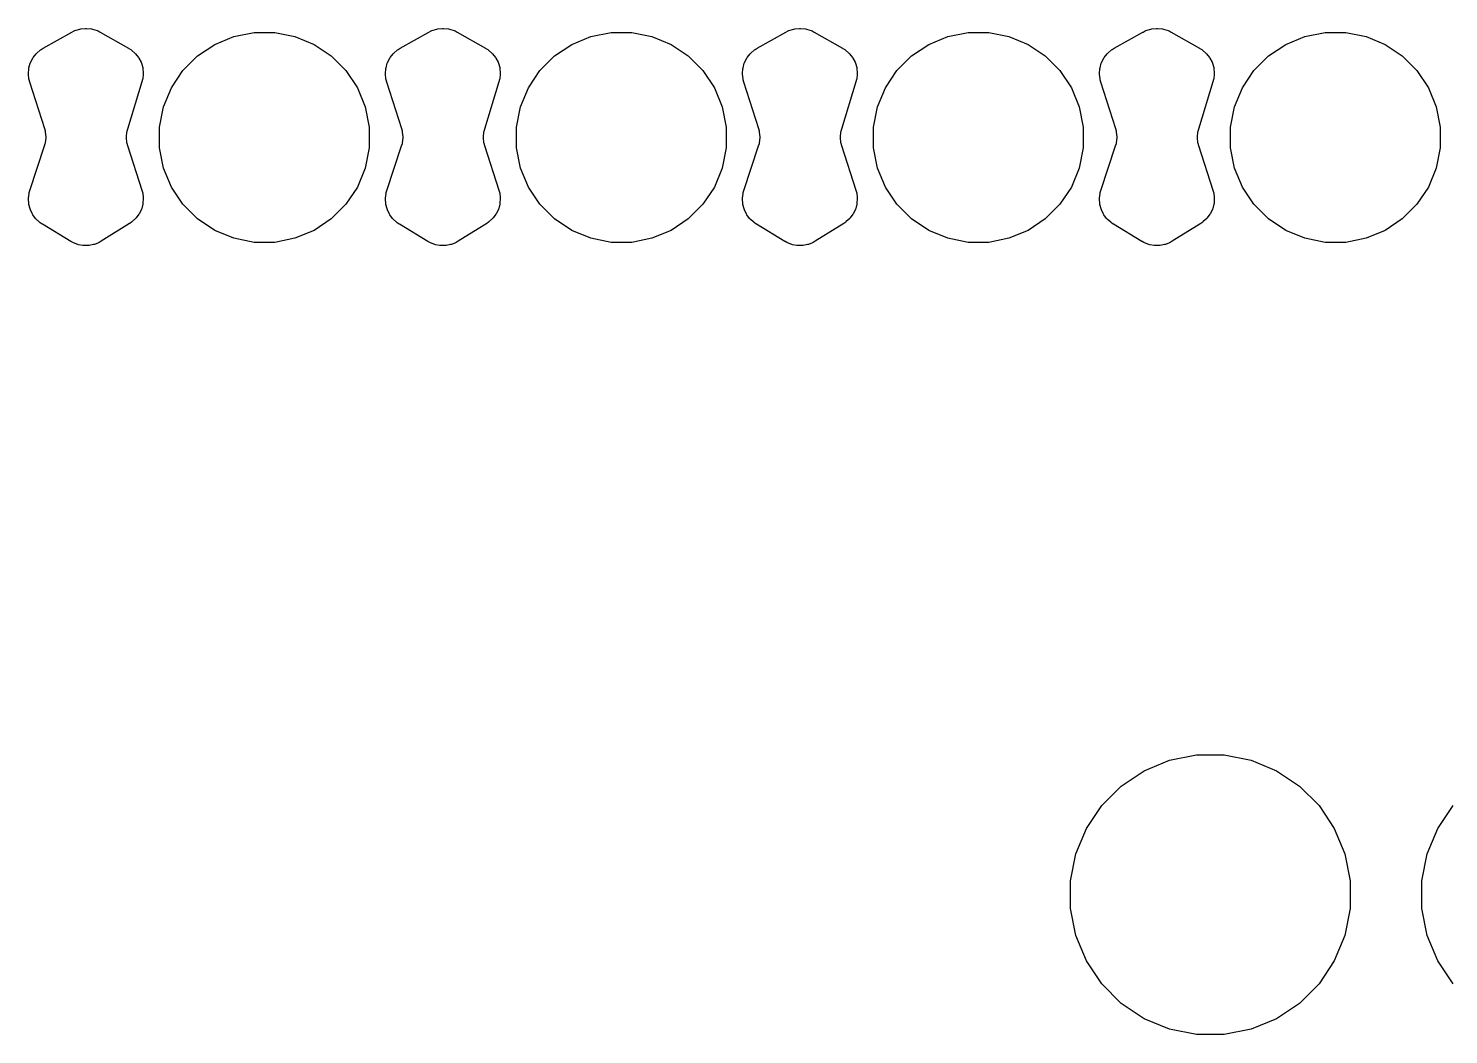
# Model space of a CAD drawing. Header units: millimetres. Extents: x 73.6 to 173.5, y -158 to -94.8.
# Drawn here: x 125.9 to 136.01, y -124.86 to -117.7 of the extents above; entities that cross this region are included whole.
import ezdxf

# ---------------------------------------------------------------- set-up
doc = ezdxf.new("R2010")
doc.units = ezdxf.units.MM
doc.layers.add('F.Mask', color=201, linetype='CONTINUOUS', true_color=0xd864ff)

msp = doc.modelspace()

# ---------------------------------------------------------------- linework, layer by layer
at = {"layer": 'F.Mask', "linetype": 'CONTINUOUS'}
for p, q in [((126.234401, -117.715494), (126.268134, -117.70483)), ((126.268134, -117.70483), (126.275159, -117.70338)), ((126.275159, -117.70338), (126.309987, -117.699867)), ((126.309987, -117.699867), (126.317156, -117.699883)), ((126.317156, -117.699883), (126.351977, -117.703559)), ((126.351977, -117.703559), (126.358987, -117.705038)), ((126.358987, -117.705038), (126.39266, -117.715856)), ((128.774401, -117.715494), (128.808134, -117.70483)), ((128.808134, -117.70483), (128.815159, -117.70338)), ((128.815159, -117.70338), (128.849987, -117.699867)), ((128.849987, -117.699867), (128.857156, -117.699883)), ((128.857156, -117.699883), (128.891977, -117.703559)), ((128.891977, -117.703559), (128.898987, -117.705038)), ((128.898987, -117.705038), (128.93266, -117.715856)), ((131.314401, -117.715494), (131.348134, -117.70483)), ((131.348134, -117.70483), (131.355159, -117.70338)), ((131.355159, -117.70338), (131.389987, -117.699867)), ((131.389987, -117.699867), (131.397156, -117.699883)), ((131.397156, -117.699883), (131.431977, -117.703559)), ((131.431977, -117.703559), (131.438987, -117.705038)), ((131.438987, -117.705038), (131.47266, -117.715856)), ((133.854401, -117.715494), (133.888134, -117.70483)), ((133.888134, -117.70483), (133.895159, -117.70338)), ((133.895159, -117.70338), (133.929987, -117.699867)), ((133.929987, -117.699867), (133.937156, -117.699883)), ((133.937156, -117.699883), (133.971977, -117.703559)), ((133.971977, -117.703559), (133.978987, -117.705038)), ((133.978987, -117.705038), (134.01266, -117.715856)), ((126.008544, -117.84104), (126.212284, -117.72658)), ((126.212284, -117.72658), (126.213131, -117.726118)), ((126.213131, -117.726118), (126.228575, -117.717935)), ((126.228575, -117.717935), (126.234401, -117.715494)), ((126.39266, -117.715856), (126.398515, -117.718345)), ((126.398515, -117.718345), (126.413912, -117.726617)), ((126.413912, -117.726617), (126.41461, -117.727003)), ((126.41461, -117.727003), (126.616067, -117.841467)), ((127.228452, -117.814468), (127.364286, -117.758204)), ((127.364286, -117.758204), (127.508487, -117.72952)), ((127.508487, -117.72952), (127.655513, -117.72952)), ((127.655513, -117.72952), (127.799714, -117.758204)), ((127.799714, -117.758204), (127.935548, -117.814468)), ((128.548544, -117.84104), (128.752284, -117.72658)), ((128.752284, -117.72658), (128.753131, -117.726118)), ((128.753131, -117.726118), (128.768575, -117.717935)), ((128.768575, -117.717935), (128.774401, -117.715494)), ((128.93266, -117.715856), (128.938515, -117.718345)), ((128.938515, -117.718345), (128.953912, -117.726617)), ((128.953912, -117.726617), (128.95461, -117.727003)), ((128.95461, -117.727003), (129.156067, -117.841467)), ((129.768452, -117.814468), (129.904286, -117.758204)), ((129.904286, -117.758204), (130.048487, -117.72952)), ((130.048487, -117.72952), (130.195513, -117.72952)), ((130.195513, -117.72952), (130.339714, -117.758204)), ((130.339714, -117.758204), (130.475548, -117.814468)), ((131.088544, -117.84104), (131.292284, -117.72658)), ((131.292284, -117.72658), (131.293131, -117.726118)), ((131.293131, -117.726118), (131.308575, -117.717935)), ((131.308575, -117.717935), (131.314401, -117.715494)), ((131.47266, -117.715856), (131.478515, -117.718345)), ((131.478515, -117.718345), (131.493912, -117.726617)), ((131.493912, -117.726617), (131.49461, -117.727003)), ((131.49461, -117.727003), (131.696067, -117.841467)), ((132.308452, -117.814468), (132.444286, -117.758204)), ((132.444286, -117.758204), (132.588487, -117.72952)), ((132.588487, -117.72952), (132.735513, -117.72952)), ((132.735513, -117.72952), (132.879714, -117.758204)), ((132.879714, -117.758204), (133.015548, -117.814468)), ((133.628544, -117.84104), (133.832284, -117.72658)), ((133.832284, -117.72658), (133.833131, -117.726118)), ((133.833131, -117.726118), (133.848575, -117.717935)), ((133.848575, -117.717935), (133.854401, -117.715494)), ((134.01266, -117.715856), (134.018515, -117.718345)), ((134.018515, -117.718345), (134.033912, -117.726617)), ((134.033912, -117.726617), (134.03461, -117.727003)), ((134.03461, -117.727003), (134.236067, -117.841467)), ((134.848452, -117.814468), (134.984286, -117.758204)), ((134.984286, -117.758204), (135.128487, -117.72952)), ((135.128487, -117.72952), (135.275513, -117.72952)), ((135.275513, -117.72952), (135.419714, -117.758204)), ((135.419714, -117.758204), (135.555548, -117.814468)), ((125.918979, -117.941565), (125.934118, -117.911986)), ((125.934118, -117.911986), (125.937794, -117.906261)), ((125.937794, -117.906261), (125.958385, -117.88018)), ((125.958385, -117.88018), (125.963104, -117.875273)), ((125.963104, -117.875273), (125.988639, -117.853447)), ((125.988639, -117.853447), (125.9935, -117.849965)), ((125.9935, -117.849965), (126.007787, -117.841478)), ((126.007787, -117.841478), (126.008544, -117.84104)), ((126.616067, -117.841467), (126.616775, -117.841881)), ((126.616775, -117.841881), (126.630879, -117.850331)), ((126.630879, -117.850331), (126.635694, -117.853804)), ((126.635694, -117.853804), (126.660921, -117.875483)), ((126.660921, -117.875483), (126.665588, -117.880352)), ((126.665588, -117.880352), (126.685955, -117.906199)), ((126.685955, -117.906199), (126.689603, -117.911883)), ((126.689603, -117.911883), (126.704619, -117.941161)), ((127.002242, -118.000114), (127.106205, -117.896151)), ((127.106205, -117.896151), (127.228452, -117.814468)), ((127.935548, -117.814468), (128.057795, -117.896151)), ((128.057795, -117.896151), (128.161758, -118.000114)), ((128.458979, -117.941565), (128.474118, -117.911986)), ((128.474118, -117.911986), (128.477794, -117.906261)), ((128.477794, -117.906261), (128.498385, -117.88018)), ((128.498385, -117.88018), (128.503104, -117.875273)), ((128.503104, -117.875273), (128.528639, -117.853447)), ((128.528639, -117.853447), (128.5335, -117.849965)), ((128.5335, -117.849965), (128.547787, -117.841478)), ((128.547787, -117.841478), (128.548544, -117.84104)), ((129.156067, -117.841467), (129.156775, -117.841881)), ((129.156775, -117.841881), (129.170879, -117.850331)), ((129.170879, -117.850331), (129.175694, -117.853804)), ((129.175694, -117.853804), (129.200921, -117.875483)), ((129.200921, -117.875483), (129.205588, -117.880352)), ((129.205588, -117.880352), (129.225955, -117.906199)), ((129.225955, -117.906199), (129.229603, -117.911883)), ((129.229603, -117.911883), (129.244619, -117.941161)), ((129.542242, -118.000114), (129.646205, -117.896151)), ((129.646205, -117.896151), (129.768452, -117.814468)), ((130.475548, -117.814468), (130.597795, -117.896151)), ((130.597795, -117.896151), (130.701758, -118.000114)), ((130.998979, -117.941565), (131.014118, -117.911986)), ((131.014118, -117.911986), (131.017794, -117.906261)), ((131.017794, -117.906261), (131.038385, -117.88018)), ((131.038385, -117.88018), (131.043104, -117.875273)), ((131.043104, -117.875273), (131.068639, -117.853447)), ((131.068639, -117.853447), (131.0735, -117.849965)), ((131.0735, -117.849965), (131.087787, -117.841478)), ((131.087787, -117.841478), (131.088544, -117.84104)), ((131.696067, -117.841467), (131.696775, -117.841881)), ((131.696775, -117.841881), (131.710879, -117.850331)), ((131.710879, -117.850331), (131.715694, -117.853804)), ((131.715694, -117.853804), (131.740921, -117.875483)), ((131.740921, -117.875483), (131.745588, -117.880352)), ((131.745588, -117.880352), (131.765955, -117.906199)), ((131.765955, -117.906199), (131.769603, -117.911883)), ((131.769603, -117.911883), (131.784619, -117.941161)), ((132.082242, -118.000114), (132.186205, -117.896151)), ((132.186205, -117.896151), (132.308452, -117.814468)), ((133.015548, -117.814468), (133.137795, -117.896151)), ((133.137795, -117.896151), (133.241758, -118.000114)), ((133.538979, -117.941565), (133.554118, -117.911986)), ((133.554118, -117.911986), (133.557794, -117.906261)), ((133.557794, -117.906261), (133.578385, -117.88018)), ((133.578385, -117.88018), (133.583104, -117.875273)), ((133.583104, -117.875273), (133.608639, -117.853447)), ((133.608639, -117.853447), (133.6135, -117.849965)), ((133.6135, -117.849965), (133.627787, -117.841478)), ((133.627787, -117.841478), (133.628544, -117.84104)), ((134.236067, -117.841467), (134.236775, -117.841881)), ((134.236775, -117.841881), (134.250879, -117.850331)), ((134.250879, -117.850331), (134.255694, -117.853804)), ((134.255694, -117.853804), (134.280921, -117.875483)), ((134.280921, -117.875483), (134.285588, -117.880352)), ((134.285588, -117.880352), (134.305955, -117.906199)), ((134.305955, -117.906199), (134.309603, -117.911883)), ((134.309603, -117.911883), (134.324619, -117.941161)), ((134.622242, -118.000114), (134.726205, -117.896151)), ((134.726205, -117.896151), (134.848452, -117.814468)), ((135.555548, -117.814468), (135.677795, -117.896151)), ((135.677795, -117.896151), (135.781758, -118.000114)), ((125.90341, -118.019668), (125.906151, -117.986541)), ((125.906151, -117.986541), (125.90737, -117.979851)), ((125.90737, -117.979851), (125.916482, -117.947903)), ((125.916482, -117.947903), (125.918979, -117.941565)), ((126.704619, -117.941161), (126.707102, -117.947431)), ((126.707102, -117.947431), (126.716206, -117.979052)), ((126.716206, -117.979052), (126.71744, -117.985699)), ((126.71744, -117.985699), (126.720292, -118.018474)), ((126.920559, -118.122361), (127.002242, -118.000114)), ((128.161758, -118.000114), (128.243441, -118.122361)), ((128.44341, -118.019668), (128.446151, -117.986541)), ((128.446151, -117.986541), (128.44737, -117.979851)), ((128.44737, -117.979851), (128.456482, -117.947903)), ((128.456482, -117.947903), (128.458979, -117.941565)), ((129.244619, -117.941161), (129.247102, -117.947431)), ((129.247102, -117.947431), (129.256206, -117.979052)), ((129.256206, -117.979052), (129.25744, -117.985699)), ((129.25744, -117.985699), (129.260292, -118.018474)), ((129.460559, -118.122361), (129.542242, -118.000114)), ((130.701758, -118.000114), (130.783441, -118.122361)), ((130.98341, -118.019668), (130.986151, -117.986541)), ((130.986151, -117.986541), (130.98737, -117.979851)), ((130.98737, -117.979851), (130.996482, -117.947903)), ((130.996482, -117.947903), (130.998979, -117.941565)), ((131.784619, -117.941161), (131.787102, -117.947431)), ((131.787102, -117.947431), (131.796206, -117.979052)), ((131.796206, -117.979052), (131.79744, -117.985699)), ((131.79744, -117.985699), (131.800292, -118.018474)), ((132.000559, -118.122361), (132.082242, -118.000114)), ((133.241758, -118.000114), (133.323441, -118.122361)), ((133.52341, -118.019668), (133.526151, -117.986541)), ((133.526151, -117.986541), (133.52737, -117.979851)), ((133.52737, -117.979851), (133.536482, -117.947903)), ((133.536482, -117.947903), (133.538979, -117.941565)), ((134.324619, -117.941161), (134.327102, -117.947431)), ((134.327102, -117.947431), (134.336206, -117.979052)), ((134.336206, -117.979052), (134.33744, -117.985699)), ((134.33744, -117.985699), (134.340292, -118.018474)), ((134.540559, -118.122361), (134.622242, -118.000114)), ((135.781758, -118.000114), (135.863441, -118.122361)), ((125.903512, -118.026464), (125.90341, -118.019668)), ((125.907289, -118.059843), (125.903512, -118.026464)), ((125.908467, -118.065708), (125.907289, -118.059843)), ((125.913122, -118.081665), (125.908467, -118.065708)), ((125.91335, -118.082412), (125.913122, -118.081665)), ((126.019185, -118.415039), (125.91335, -118.082412)), ((126.710825, -118.080801), (126.607111, -118.416341)), ((126.711088, -118.079908), (126.710825, -118.080801)), ((126.715558, -118.064104), (126.711088, -118.079908)), ((126.716679, -118.058313), (126.715558, -118.064104)), ((126.720224, -118.025219), (126.716679, -118.058313)), ((126.720292, -118.018474), (126.720224, -118.025219)), ((128.443512, -118.026464), (128.44341, -118.019668)), ((128.447289, -118.059843), (128.443512, -118.026464)), ((128.448467, -118.065708), (128.447289, -118.059843)), ((128.453122, -118.081665), (128.448467, -118.065708)), ((128.45335, -118.082412), (128.453122, -118.081665)), ((128.559185, -118.415039), (128.45335, -118.082412)), ((129.250825, -118.080801), (129.147111, -118.416341)), ((129.251088, -118.079908), (129.250825, -118.080801)), ((129.255558, -118.064104), (129.251088, -118.079908)), ((129.256679, -118.058313), (129.255558, -118.064104)), ((129.260224, -118.025219), (129.256679, -118.058313)), ((129.260292, -118.018474), (129.260224, -118.025219)), ((130.983512, -118.026464), (130.98341, -118.019668)), ((130.987289, -118.059843), (130.983512, -118.026464)), ((130.988467, -118.065708), (130.987289, -118.059843)), ((130.993122, -118.081665), (130.988467, -118.065708)), ((130.99335, -118.082412), (130.993122, -118.081665)), ((131.099185, -118.415039), (130.99335, -118.082412)), ((131.790825, -118.080801), (131.687111, -118.416341)), ((131.791088, -118.079908), (131.790825, -118.080801)), ((131.795558, -118.064104), (131.791088, -118.079908)), ((131.796679, -118.058313), (131.795558, -118.064104)), ((131.800224, -118.025219), (131.796679, -118.058313)), ((131.800292, -118.018474), (131.800224, -118.025219)), ((133.523512, -118.026464), (133.52341, -118.019668)), ((133.527289, -118.059843), (133.523512, -118.026464)), ((133.528467, -118.065708), (133.527289, -118.059843)), ((133.533122, -118.081665), (133.528467, -118.065708)), ((133.53335, -118.082412), (133.533122, -118.081665)), ((133.639185, -118.415039), (133.53335, -118.082412)), ((134.330825, -118.080801), (134.227111, -118.416341)), ((134.331088, -118.079908), (134.330825, -118.080801)), ((134.335558, -118.064104), (134.331088, -118.079908)), ((134.336679, -118.058313), (134.335558, -118.064104)), ((134.340224, -118.025219), (134.336679, -118.058313)), ((134.340292, -118.018474), (134.340224, -118.025219)), ((126.864295, -118.258195), (126.920559, -118.122361)), ((128.243441, -118.122361), (128.299705, -118.258195)), ((129.404295, -118.258195), (129.460559, -118.122361)), ((130.783441, -118.122361), (130.839705, -118.258195)), ((131.944295, -118.258195), (132.000559, -118.122361)), ((133.323441, -118.122361), (133.379705, -118.258195)), ((134.484295, -118.258195), (134.540559, -118.122361)), ((135.863441, -118.122361), (135.919705, -118.258195)), ((126.835611, -118.402396), (126.864295, -118.258195)), ((128.299705, -118.258195), (128.328389, -118.402396)), ((129.375611, -118.402396), (129.404295, -118.258195)), ((130.839705, -118.258195), (130.868389, -118.402396)), ((131.915611, -118.402396), (131.944295, -118.258195)), ((133.379705, -118.258195), (133.408389, -118.402396)), ((134.455611, -118.402396), (134.484295, -118.258195)), ((135.919705, -118.258195), (135.948389, -118.402396)), ((126.024099, -118.431995), (126.019185, -118.415039)), ((126.607111, -118.416341), (126.602425, -118.432913)), ((126.835611, -118.549422), (126.835611, -118.402396)), ((128.328389, -118.402396), (128.328389, -118.549422)), ((128.564099, -118.431995), (128.559185, -118.415039)), ((129.147111, -118.416341), (129.142425, -118.432913)), ((129.375611, -118.549422), (129.375611, -118.402396)), ((130.868389, -118.402396), (130.868389, -118.549422)), ((131.104099, -118.431995), (131.099185, -118.415039)), ((131.687111, -118.416341), (131.682425, -118.432913)), ((131.915611, -118.549422), (131.915611, -118.402396)), ((133.408389, -118.402396), (133.408389, -118.549422)), ((133.644099, -118.431995), (133.639185, -118.415039)), ((134.227111, -118.416341), (134.222425, -118.432913)), ((134.455611, -118.549422), (134.455611, -118.402396)), ((135.948389, -118.402396), (135.948389, -118.549422)), ((126.018526, -118.535465), (126.023629, -118.518547)), ((126.023629, -118.518547), (126.024728, -118.513164)), ((126.02514, -118.43739), (126.024099, -118.431995)), ((126.024728, -118.513164), (126.028562, -118.478434)), ((126.028596, -118.472158), (126.02514, -118.43739)), ((126.028562, -118.478434), (126.028596, -118.472158)), ((126.601428, -118.438227), (126.598173, -118.472217)), ((126.598173, -118.472217), (126.598214, -118.478351)), ((126.598214, -118.478351), (126.601921, -118.512281)), ((126.602425, -118.432913), (126.601428, -118.438227)), ((126.601921, -118.512281), (126.602989, -118.517583)), ((126.602989, -118.517583), (126.607903, -118.534108)), ((128.558526, -118.535465), (128.563629, -118.518547)), ((128.563629, -118.518547), (128.564728, -118.513164)), ((128.56514, -118.43739), (128.564099, -118.431995)), ((128.564728, -118.513164), (128.568562, -118.478434)), ((128.568596, -118.472158), (128.56514, -118.43739)), ((128.568562, -118.478434), (128.568596, -118.472158)), ((129.141428, -118.438227), (129.138173, -118.472217)), ((129.138173, -118.472217), (129.138214, -118.478351)), ((129.138214, -118.478351), (129.141921, -118.512281)), ((129.142425, -118.432913), (129.141428, -118.438227)), ((129.141921, -118.512281), (129.142989, -118.517583)), ((129.142989, -118.517583), (129.147903, -118.534108)), ((131.098526, -118.535465), (131.103629, -118.518547)), ((131.103629, -118.518547), (131.104728, -118.513164)), ((131.10514, -118.43739), (131.104099, -118.431995)), ((131.104728, -118.513164), (131.108562, -118.478434)), ((131.108596, -118.472158), (131.10514, -118.43739)), ((131.108562, -118.478434), (131.108596, -118.472158)), ((131.681428, -118.438227), (131.678173, -118.472217)), ((131.678173, -118.472217), (131.678214, -118.478351)), ((131.678214, -118.478351), (131.681921, -118.512281)), ((131.682425, -118.432913), (131.681428, -118.438227)), ((131.681921, -118.512281), (131.682989, -118.517583)), ((131.682989, -118.517583), (131.687903, -118.534108)), ((133.638526, -118.535465), (133.643629, -118.518547)), ((133.643629, -118.518547), (133.644728, -118.513164)), ((133.64514, -118.43739), (133.644099, -118.431995)), ((133.644728, -118.513164), (133.648562, -118.478434)), ((133.648596, -118.472158), (133.64514, -118.43739)), ((133.648562, -118.478434), (133.648596, -118.472158)), ((134.221428, -118.438227), (134.218173, -118.472217)), ((134.218173, -118.472217), (134.218214, -118.478351)), ((134.218214, -118.478351), (134.221921, -118.512281)), ((134.222425, -118.432913), (134.221428, -118.438227)), ((134.221921, -118.512281), (134.222989, -118.517583)), ((134.222989, -118.517583), (134.227903, -118.534108)), ((125.913875, -118.852407), (126.018526, -118.535465)), ((126.607903, -118.534108), (126.710205, -118.850039)), ((126.864295, -118.693623), (126.835611, -118.549422)), ((128.328389, -118.549422), (128.299705, -118.693623)), ((128.453875, -118.852407), (128.558526, -118.535465)), ((129.147903, -118.534108), (129.250205, -118.850039)), ((129.404295, -118.693623), (129.375611, -118.549422)), ((130.868389, -118.549422), (130.839705, -118.693623)), ((130.993875, -118.852407), (131.098526, -118.535465)), ((131.687903, -118.534108), (131.790205, -118.850039)), ((131.944295, -118.693623), (131.915611, -118.549422)), ((133.408389, -118.549422), (133.379705, -118.693623)), ((133.533875, -118.852407), (133.638526, -118.535465)), ((134.227903, -118.534108), (134.330205, -118.850039)), ((134.484295, -118.693623), (134.455611, -118.549422)), ((135.948389, -118.549422), (135.919705, -118.693623)), ((126.920559, -118.829457), (126.864295, -118.693623)), ((128.299705, -118.693623), (128.243441, -118.829457)), ((129.460559, -118.829457), (129.404295, -118.693623)), ((130.839705, -118.693623), (130.783441, -118.829457)), ((132.000559, -118.829457), (131.944295, -118.693623)), ((133.379705, -118.693623), (133.323441, -118.829457)), ((134.540559, -118.829457), (134.484295, -118.693623)), ((135.919705, -118.693623), (135.863441, -118.829457)), ((125.903198, -118.913963), (125.903403, -118.907265)), ((125.905334, -118.946585), (125.903198, -118.913963)), ((125.903403, -118.907265), (125.90757, -118.874559)), ((125.90757, -118.874559), (125.908846, -118.868664)), ((125.908846, -118.868664), (125.913663, -118.853069)), ((125.913663, -118.853069), (125.913875, -118.852407)), ((126.710205, -118.850039), (126.710446, -118.850813)), ((126.710446, -118.850813), (126.715044, -118.866228)), ((126.715044, -118.866228), (126.716237, -118.871911)), ((126.716237, -118.871911), (126.72026, -118.904222)), ((126.720452, -118.910824), (126.718345, -118.942962)), ((126.72026, -118.904222), (126.720452, -118.910824)), ((127.002242, -118.951704), (126.920559, -118.829457)), ((128.243441, -118.829457), (128.161758, -118.951704)), ((128.443198, -118.913963), (128.443403, -118.907265)), ((128.445334, -118.946585), (128.443198, -118.913963)), ((128.443403, -118.907265), (128.44757, -118.874559)), ((128.44757, -118.874559), (128.448846, -118.868664)), ((128.448846, -118.868664), (128.453663, -118.853069)), ((128.453663, -118.853069), (128.453875, -118.852407)), ((129.250205, -118.850039), (129.250446, -118.850813)), ((129.250446, -118.850813), (129.255044, -118.866228)), ((129.255044, -118.866228), (129.256237, -118.871911)), ((129.256237, -118.871911), (129.26026, -118.904222)), ((129.260452, -118.910824), (129.258345, -118.942962)), ((129.26026, -118.904222), (129.260452, -118.910824)), ((129.542242, -118.951704), (129.460559, -118.829457)), ((130.783441, -118.829457), (130.701758, -118.951704)), ((130.983198, -118.913963), (130.983403, -118.907265)), ((130.985334, -118.946585), (130.983198, -118.913963)), ((130.983403, -118.907265), (130.98757, -118.874559)), ((130.98757, -118.874559), (130.988846, -118.868664)), ((130.988846, -118.868664), (130.993663, -118.853069)), ((130.993663, -118.853069), (130.993875, -118.852407)), ((131.790205, -118.850039), (131.790446, -118.850813)), ((131.790446, -118.850813), (131.795044, -118.866228)), ((131.795044, -118.866228), (131.796237, -118.871911)), ((131.796237, -118.871911), (131.80026, -118.904222)), ((131.800452, -118.910824), (131.798345, -118.942962)), ((131.80026, -118.904222), (131.800452, -118.910824)), ((132.082242, -118.951704), (132.000559, -118.829457)), ((133.323441, -118.829457), (133.241758, -118.951704)), ((133.523198, -118.913963), (133.523403, -118.907265)), ((133.525334, -118.946585), (133.523198, -118.913963)), ((133.523403, -118.907265), (133.52757, -118.874559)), ((133.52757, -118.874559), (133.528846, -118.868664)), ((133.528846, -118.868664), (133.533663, -118.853069)), ((133.533663, -118.853069), (133.533875, -118.852407)), ((134.330205, -118.850039), (134.330446, -118.850813)), ((134.330446, -118.850813), (134.335044, -118.866228)), ((134.335044, -118.866228), (134.336237, -118.871911)), ((134.336237, -118.871911), (134.34026, -118.904222)), ((134.340452, -118.910824), (134.338345, -118.942962)), ((134.34026, -118.904222), (134.340452, -118.910824)), ((134.622242, -118.951704), (134.540559, -118.829457)), ((135.863441, -118.829457), (135.781758, -118.951704)), ((125.906408, -118.953185), (125.905334, -118.946585)), ((125.914733, -118.984806), (125.906408, -118.953185)), ((125.917049, -118.991083), (125.914733, -118.984806)), ((125.931251, -119.020519), (125.917049, -118.991083)), ((125.934727, -119.026245), (125.931251, -119.020519)), ((125.95429, -119.052433), (125.934727, -119.026245)), ((126.689672, -119.021624), (126.670603, -119.047582)), ((126.693068, -119.015944), (126.689672, -119.021624)), ((126.706906, -118.986868), (126.693068, -119.015944)), ((126.709171, -118.980655), (126.706906, -118.986868)), ((126.717291, -118.949486), (126.709171, -118.980655)), ((126.718345, -118.942962), (126.717291, -118.949486)), ((127.106205, -119.055667), (127.002242, -118.951704)), ((128.161758, -118.951704), (128.057795, -119.055667)), ((128.446408, -118.953185), (128.445334, -118.946585)), ((128.454733, -118.984806), (128.446408, -118.953185)), ((128.457049, -118.991083), (128.454733, -118.984806)), ((128.471251, -119.020519), (128.457049, -118.991083)), ((128.474727, -119.026245), (128.471251, -119.020519)), ((128.49429, -119.052433), (128.474727, -119.026245)), ((129.229672, -119.021624), (129.210603, -119.047582)), ((129.233068, -119.015944), (129.229672, -119.021624)), ((129.246906, -118.986868), (129.233068, -119.015944)), ((129.249171, -118.980655), (129.246906, -118.986868)), ((129.257291, -118.949486), (129.249171, -118.980655)), ((129.258345, -118.942962), (129.257291, -118.949486)), ((129.646205, -119.055667), (129.542242, -118.951704)), ((130.701758, -118.951704), (130.597795, -119.055667)), ((130.986408, -118.953185), (130.985334, -118.946585)), ((130.994733, -118.984806), (130.986408, -118.953185)), ((130.997049, -118.991083), (130.994733, -118.984806)), ((131.011251, -119.020519), (130.997049, -118.991083)), ((131.014727, -119.026245), (131.011251, -119.020519)), ((131.03429, -119.052433), (131.014727, -119.026245)), ((131.769672, -119.021624), (131.750603, -119.047582)), ((131.773068, -119.015944), (131.769672, -119.021624)), ((131.786906, -118.986868), (131.773068, -119.015944)), ((131.789171, -118.980655), (131.786906, -118.986868)), ((131.797291, -118.949486), (131.789171, -118.980655)), ((131.798345, -118.942962), (131.797291, -118.949486)), ((132.186205, -119.055667), (132.082242, -118.951704)), ((133.241758, -118.951704), (133.137795, -119.055667)), ((133.526408, -118.953185), (133.525334, -118.946585)), ((133.534733, -118.984806), (133.526408, -118.953185)), ((133.537049, -118.991083), (133.534733, -118.984806)), ((133.551251, -119.020519), (133.537049, -118.991083)), ((133.554727, -119.026245), (133.551251, -119.020519)), ((133.57429, -119.052433), (133.554727, -119.026245)), ((134.309672, -119.021624), (134.290603, -119.047582)), ((134.313068, -119.015944), (134.309672, -119.021624)), ((134.326906, -118.986868), (134.313068, -119.015944)), ((134.329171, -118.980655), (134.326906, -118.986868)), ((134.337291, -118.949486), (134.329171, -118.980655)), ((134.338345, -118.942962), (134.337291, -118.949486)), ((134.726205, -119.055667), (134.622242, -118.951704)), ((135.781758, -118.951704), (135.677795, -119.055667)), ((125.958798, -119.057393), (125.95429, -119.052433)), ((125.983244, -119.079585), (125.958798, -119.057393)), ((125.987947, -119.083179), (125.983244, -119.079585)), ((126.001779, -119.092004), (125.987947, -119.083179)), ((126.002334, -119.09235), (126.001779, -119.092004)), ((126.205477, -119.215605), (126.002334, -119.09235)), ((126.623619, -119.087533), (126.421019, -119.214158)), ((126.624333, -119.087075), (126.623619, -119.087533)), ((126.637777, -119.078229), (126.624333, -119.087075)), ((126.64233, -119.074659), (126.637777, -119.078229)), ((126.666215, -119.052503), (126.64233, -119.074659)), ((126.670603, -119.047582), (126.666215, -119.052503)), ((127.228452, -119.13735), (127.106205, -119.055667)), ((128.057795, -119.055667), (127.935548, -119.13735)), ((128.498798, -119.057393), (128.49429, -119.052433)), ((128.523244, -119.079585), (128.498798, -119.057393)), ((128.527947, -119.083179), (128.523244, -119.079585)), ((128.541779, -119.092004), (128.527947, -119.083179)), ((128.542334, -119.09235), (128.541779, -119.092004)), ((128.745477, -119.215605), (128.542334, -119.09235)), ((129.163619, -119.087533), (128.961019, -119.214158)), ((129.164333, -119.087075), (129.163619, -119.087533)), ((129.177777, -119.078229), (129.164333, -119.087075)), ((129.18233, -119.074659), (129.177777, -119.078229)), ((129.206215, -119.052503), (129.18233, -119.074659)), ((129.210603, -119.047582), (129.206215, -119.052503)), ((129.768452, -119.13735), (129.646205, -119.055667)), ((130.597795, -119.055667), (130.475548, -119.13735)), ((131.038798, -119.057393), (131.03429, -119.052433)), ((131.063244, -119.079585), (131.038798, -119.057393)), ((131.067947, -119.083179), (131.063244, -119.079585)), ((131.081779, -119.092004), (131.067947, -119.083179)), ((131.082334, -119.09235), (131.081779, -119.092004)), ((131.285477, -119.215605), (131.082334, -119.09235)), ((131.703619, -119.087533), (131.501019, -119.214158)), ((131.704333, -119.087075), (131.703619, -119.087533)), ((131.717777, -119.078229), (131.704333, -119.087075)), ((131.72233, -119.074659), (131.717777, -119.078229)), ((131.746215, -119.052503), (131.72233, -119.074659)), ((131.750603, -119.047582), (131.746215, -119.052503)), ((132.308452, -119.13735), (132.186205, -119.055667)), ((133.137795, -119.055667), (133.015548, -119.13735)), ((133.578798, -119.057393), (133.57429, -119.052433)), ((133.603244, -119.079585), (133.578798, -119.057393)), ((133.607947, -119.083179), (133.603244, -119.079585)), ((133.621779, -119.092004), (133.607947, -119.083179)), ((133.622334, -119.09235), (133.621779, -119.092004)), ((133.825477, -119.215605), (133.622334, -119.09235)), ((134.243619, -119.087533), (134.041019, -119.214158)), ((134.244333, -119.087075), (134.243619, -119.087533)), ((134.257777, -119.078229), (134.244333, -119.087075)), ((134.26233, -119.074659), (134.257777, -119.078229)), ((134.286215, -119.052503), (134.26233, -119.074659)), ((134.290603, -119.047582), (134.286215, -119.052503)), ((134.848452, -119.13735), (134.726205, -119.055667)), ((135.677795, -119.055667), (135.555548, -119.13735)), ((126.206131, -119.215992), (126.205477, -119.215605)), ((126.219697, -119.223803), (126.206131, -119.215992)), ((126.224787, -119.226211), (126.219697, -119.223803)), ((126.254383, -119.237396), (126.224787, -119.226211)), ((126.401817, -119.225043), (126.372368, -119.23662)), ((126.406864, -119.222573), (126.401817, -119.225043)), ((126.420373, -119.214551), (126.406864, -119.222573)), ((126.421019, -119.214158), (126.420373, -119.214551)), ((127.364286, -119.193614), (127.228452, -119.13735)), ((127.508487, -119.222298), (127.364286, -119.193614)), ((127.655513, -119.222298), (127.508487, -119.222298)), ((127.799714, -119.193614), (127.655513, -119.222298)), ((127.935548, -119.13735), (127.799714, -119.193614)), ((128.746131, -119.215992), (128.745477, -119.215605)), ((128.759697, -119.223803), (128.746131, -119.215992)), ((128.764787, -119.226211), (128.759697, -119.223803)), ((128.794383, -119.237396), (128.764787, -119.226211)), ((128.941817, -119.225043), (128.912368, -119.23662)), ((128.946864, -119.222573), (128.941817, -119.225043)), ((128.960373, -119.214551), (128.946864, -119.222573)), ((128.961019, -119.214158), (128.960373, -119.214551)), ((129.904286, -119.193614), (129.768452, -119.13735)), ((130.048487, -119.222298), (129.904286, -119.193614)), ((130.195513, -119.222298), (130.048487, -119.222298)), ((130.339714, -119.193614), (130.195513, -119.222298)), ((130.475548, -119.13735), (130.339714, -119.193614)), ((131.286131, -119.215992), (131.285477, -119.215605)), ((131.299697, -119.223803), (131.286131, -119.215992)), ((131.304787, -119.226211), (131.299697, -119.223803)), ((131.334383, -119.237396), (131.304787, -119.226211)), ((131.481817, -119.225043), (131.452368, -119.23662)), ((131.486864, -119.222573), (131.481817, -119.225043)), ((131.500373, -119.214551), (131.486864, -119.222573)), ((131.501019, -119.214158), (131.500373, -119.214551)), ((132.444286, -119.193614), (132.308452, -119.13735)), ((132.588487, -119.222298), (132.444286, -119.193614)), ((132.735513, -119.222298), (132.588487, -119.222298)), ((132.879714, -119.193614), (132.735513, -119.222298)), ((133.015548, -119.13735), (132.879714, -119.193614)), ((133.826131, -119.215992), (133.825477, -119.215605)), ((133.839697, -119.223803), (133.826131, -119.215992)), ((133.844787, -119.226211), (133.839697, -119.223803)), ((133.874383, -119.237396), (133.844787, -119.226211)), ((134.021817, -119.225043), (133.992368, -119.23662)), ((134.026864, -119.222573), (134.021817, -119.225043)), ((134.040373, -119.214551), (134.026864, -119.222573)), ((134.041019, -119.214158), (134.040373, -119.214551)), ((134.984286, -119.193614), (134.848452, -119.13735)), ((135.128487, -119.222298), (134.984286, -119.193614)), ((135.275513, -119.222298), (135.128487, -119.222298)), ((135.419714, -119.193614), (135.275513, -119.222298)), ((135.555548, -119.13735), (135.419714, -119.193614)), ((126.260575, -119.239106), (126.254383, -119.237396)), ((126.291393, -119.244631), (126.260575, -119.239106)), ((126.297775, -119.245177), (126.291393, -119.244631)), ((126.329087, -119.244971), (126.297775, -119.245177)), ((126.335458, -119.24434), (126.329087, -119.244971)), ((126.366215, -119.238407), (126.335458, -119.24434)), ((126.372368, -119.23662), (126.366215, -119.238407)), ((128.800575, -119.239106), (128.794383, -119.237396)), ((128.831393, -119.244631), (128.800575, -119.239106)), ((128.837775, -119.245177), (128.831393, -119.244631)), ((128.869087, -119.244971), (128.837775, -119.245177)), ((128.875458, -119.24434), (128.869087, -119.244971)), ((128.906215, -119.238407), (128.875458, -119.24434)), ((128.912368, -119.23662), (128.906215, -119.238407)), ((131.340575, -119.239106), (131.334383, -119.237396)), ((131.371393, -119.244631), (131.340575, -119.239106)), ((131.377775, -119.245177), (131.371393, -119.244631)), ((131.409087, -119.244971), (131.377775, -119.245177)), ((131.415458, -119.24434), (131.409087, -119.244971)), ((131.446215, -119.238407), (131.415458, -119.24434)), ((131.452368, -119.23662), (131.446215, -119.238407)), ((133.880575, -119.239106), (133.874383, -119.237396)), ((133.911393, -119.244631), (133.880575, -119.239106)), ((133.917775, -119.245177), (133.911393, -119.244631)), ((133.949087, -119.244971), (133.917775, -119.245177)), ((133.955458, -119.24434), (133.949087, -119.244971)), ((133.986215, -119.238407), (133.955458, -119.24434)), ((133.992368, -119.23662), (133.986215, -119.238407)), ((133.841003, -122.982379), (134.022115, -122.90736)), ((134.022115, -122.90736), (134.214383, -122.869115)), ((134.214383, -122.869115), (134.410417, -122.869115)), ((134.410417, -122.869115), (134.602685, -122.90736)), ((134.602685, -122.90736), (134.783797, -122.982379)), ((133.678007, -123.09129), (133.841003, -122.982379)), ((134.783797, -122.982379), (134.946793, -123.09129)), ((133.53939, -123.229907), (133.678007, -123.09129)), ((134.946793, -123.09129), (135.08541, -123.229907)), ((133.430479, -123.392903), (133.53939, -123.229907)), ((135.08541, -123.229907), (135.194321, -123.392903)), ((135.930479, -123.392903), (136.03939, -123.229907)), ((133.35546, -123.574015), (133.430479, -123.392903)), ((135.194321, -123.392903), (135.26934, -123.574015)), ((135.85546, -123.574015), (135.930479, -123.392903)), ((133.317215, -123.766283), (133.35546, -123.574015)), ((135.26934, -123.574015), (135.307585, -123.766283)), ((135.817215, -123.766283), (135.85546, -123.574015)), ((133.317215, -123.962317), (133.317215, -123.766283)), ((135.307585, -123.766283), (135.307585, -123.962317)), ((135.817215, -123.962317), (135.817215, -123.766283)), ((133.35546, -124.154585), (133.317215, -123.962317)), ((135.307585, -123.962317), (135.26934, -124.154585)), ((135.85546, -124.154585), (135.817215, -123.962317)), ((133.430479, -124.335697), (133.35546, -124.154585)), ((135.26934, -124.154585), (135.194321, -124.335697)), ((135.930479, -124.335697), (135.85546, -124.154585)), ((133.53939, -124.498693), (133.430479, -124.335697)), ((135.194321, -124.335697), (135.08541, -124.498693)), ((136.03939, -124.498693), (135.930479, -124.335697)), ((133.678007, -124.63731), (133.53939, -124.498693)), ((135.08541, -124.498693), (134.946793, -124.63731)), ((133.841003, -124.746221), (133.678007, -124.63731)), ((134.946793, -124.63731), (134.783797, -124.746221)), ((134.022115, -124.82124), (133.841003, -124.746221)), ((134.783797, -124.746221), (134.602685, -124.82124)), ((134.214383, -124.859485), (134.022115, -124.82124)), ((134.410417, -124.859485), (134.214383, -124.859485)), ((134.602685, -124.82124), (134.410417, -124.859485))]:
    msp.add_line(p, q, dxfattribs=at)

doc.saveas('drawing.dxf')
